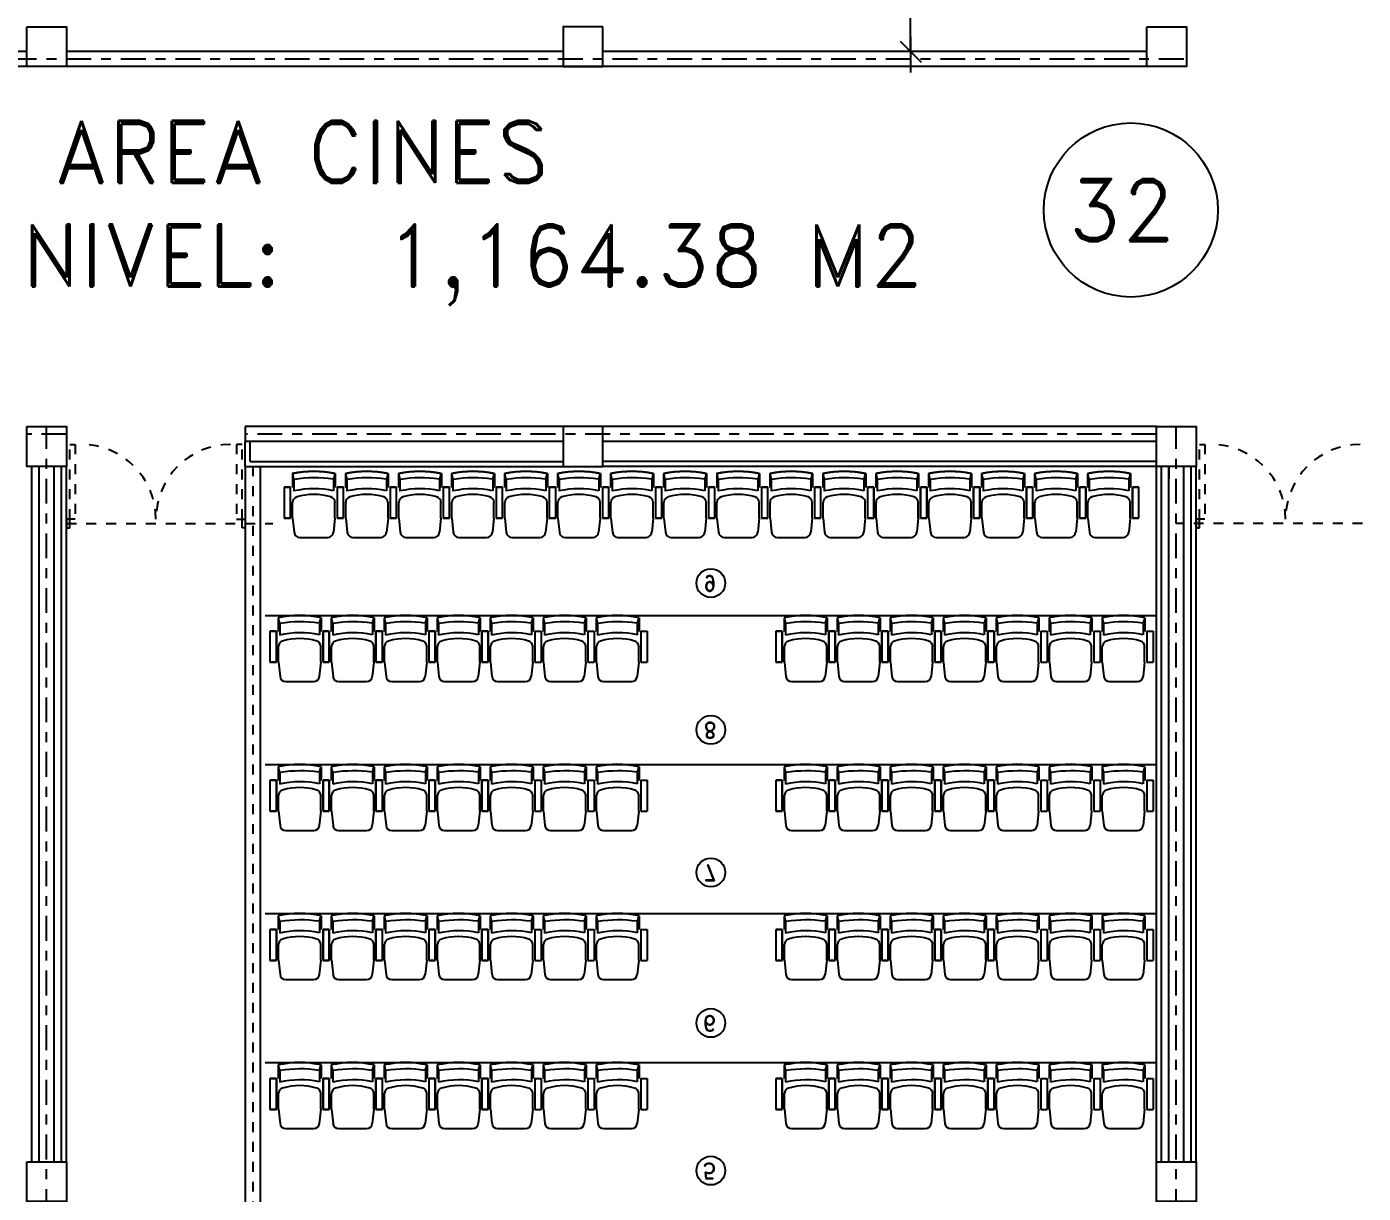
# Model space of a CAD drawing. Header units: millimetres. Extents: x 1590 to 1932, y -48 to 167.
# Drawn here: x 1751.35 to 1764.81, y 40.57 to 52.32 of the extents above; entities that cross this region are included whole.
import ezdxf
from ezdxf.enums import TextEntityAlignment as Align

# ---------------------------------------------------------------- set-up
doc = ezdxf.new("R2010")
doc.units = ezdxf.units.MM
doc.header["$LTSCALE"] = 0.1
doc.header["$MEASUREMENT"] = 0
doc.header["$PDMODE"] = 35
doc.header["$PDSIZE"] = 0.75
for name, pattern in [('CENTER2', [1.125, 0.75, -0.125, 0.125, -0.125]), ('CENTERX2', [4, 2.5, -0.5, 0.5, -0.5]), ('HIDDEN', [0.375, 0.25, -0.125]), ('HIDDEN2', [0.1875, 0.125, -0.0625])]:
    doc.linetypes.add(name, pattern=pattern)
doc.layers.get('0').update_dxf_attribs({"linetype": 'CONTINUOUS'})
doc.layers.get('DEFPOINTS').update_dxf_attribs({"linetype": 'CONTINUOUS'})
for name, color, linetype in [('_KTI_CONTROL', 7, 'CONTINUOUS'), ('BUTACAS', 8, 'HIDDEN'), ('CALLES', 3, 'CONTINUOUS'), ('DIVI', 2, 'CONTINUOUS'), ('EJES', 1, 'CENTER2'), ('FC', 8, 'HIDDEN2'), ('GRADA', 9, 'CONTINUOUS'), ('PARED', 4, 'CONTINUOUS'), ('REPISA', 2, 'CONTINUOUS'), ('TEXT', 3, 'CONTINUOUS')]:
    doc.layers.add(name, color=color, linetype=linetype)
doc.styles.add('ROMAND', font='romand.shx')
doc.dimstyles.new('URBA', dxfattribs={"dimtxt": 20, "dimasz": 0.5, "dimexe": 1.25, "dimexo": 0.63, "dimgap": 0.63, "dimtad": 0, "dimtih": 1, "dimtoh": 1, "dimzin": 1, "dimdsep": 46, "dimtxsty": 'ROMAND', "dimcen": 2.5, "dimclrd": 1, "dimclre": 1, "dimclrt": 3, "dimadec": 0, "dimazin": 0, "dimtfac": 1, "dimtmove": 0, "dimatfit": 3, "dimfxl": 1, "dimtvp": 1, "dimtolj": 1, "dimtzin": 1, "dimarcsym": 0})

# ---------------------------------------------------------------- blocks, each defined once
blk = doc.blocks.new('ROWSEAT16')
at = {"layer": 'BUTACAS', "linetype": 'Continuous'}
for p, q in [((-8.355, 0.715, -0.002), (-8.637, 0.715, -0.002)), ((-7.822, 0.715, -0.002), (-8.103, 0.715, -0.002)), ((-7.288, 0.715, -0.002), (-7.57, 0.715, -0.002)), ((-6.755, 0.715, -0.002), (-7.037, 0.715, -0.002)), ((-6.222, 0.715, -0.004), (-6.504, 0.715, -0.004)), ((-5.689, 0.715, -0.004), (-5.97, 0.715, -0.004)), ((-5.155, 0.715, -0.002), (-5.436, 0.715, -0.002)), ((-4.621, 0.715, 0), (-4.903, 0.715, 0)), ((-4.087, 0.715, 0), (-4.369, 0.715, 0)), ((-3.553, 0.715, 0), (-3.835, 0.715, 0)), ((-3.019, 0.715, 0), (-3.301, 0.715, 0)), ((-2.485, 0.715, 0), (-2.767, 0.715, 0)), ((-1.951, 0.715, 0), (-2.232, 0.715, 0)), ((-1.417, 0.715, 0), (-1.699, 0.715, 0)), ((-0.883, 0.715, 0), (-1.165, 0.715, 0)), ((-0.349, 0.715, 0), (-0.631, 0.715, 0)), ((-8.709, 0.521, -0.002), (-8.694, 0.664, -0.002)), ((-8.283, 0.521, -0.002), (-8.298, 0.664, -0.002)), ((-8.175, 0.521, -0.002), (-8.16, 0.664, -0.002)), ((-7.75, 0.521, -0.002), (-7.765, 0.664, -0.002)), ((-7.642, 0.521, -0.002), (-7.627, 0.664, -0.002)), ((-7.216, 0.521, -0.002), (-7.232, 0.664, -0.002)), ((-7.109, 0.521, -0.002), (-7.093, 0.664, -0.002)), ((-6.683, 0.521, -0.002), (-6.698, 0.664, -0.002)), ((-6.576, 0.521, -0.004), (-6.561, 0.664, -0.004)), ((-6.15, 0.521, -0.004), (-6.165, 0.664, -0.004)), ((-6.042, 0.521, -0.004), (-6.027, 0.664, -0.004)), ((-5.617, 0.521, -0.004), (-5.632, 0.664, -0.004)), ((-5.508, 0.521, -0.002), (-5.493, 0.664, -0.002)), ((-5.083, 0.521, -0.002), (-5.098, 0.664, -0.002)), ((-4.974, 0.521, 0), (-4.959, 0.664, 0)), ((-4.549, 0.521, 0), (-4.564, 0.664, 0)), ((-4.441, 0.521, 0), (-4.426, 0.664, 0)), ((-4.015, 0.521, 0), (-4.03, 0.664, 0)), ((-3.907, 0.521, 0), (-3.892, 0.664, 0)), ((-3.481, 0.521, 0), (-3.496, 0.664, 0)), ((-3.372, 0.521, 0), (-3.357, 0.664, 0)), ((-2.947, 0.521, 0), (-2.962, 0.664, 0)), ((-2.839, 0.521, 0), (-2.824, 0.664, 0)), ((-2.413, 0.521, 0), (-2.428, 0.664, 0)), ((-2.304, 0.521, 0), (-2.289, 0.664, 0)), ((-1.879, 0.521, 0), (-1.894, 0.664, 0)), ((-1.77, 0.521, 0), (-1.755, 0.664, 0)), ((-1.345, 0.521, 0), (-1.36, 0.664, 0)), ((-1.237, 0.521, 0), (-1.222, 0.664, 0)), ((-0.811, 0.521, 0), (-0.826, 0.664, 0)), ((-0.703, 0.521, 0), (-0.688, 0.664, 0)), ((-0.277, 0.521, 0), (-0.292, 0.664, 0)), ((-8.795, 0.522, -0.002), (-8.731, 0.522, -0.002)), ((-8.795, 0.522, -0.002), (-8.795, 0.21, -0.002)), ((-8.731, 0.522, -0.002), (-8.794, 0.522, -0.002)), ((-8.794, 0.21, 0), (-8.794, 0.522, 0)), ((-8.731, 0.522, -0.002), (-8.731, 0.21, -0.002)), ((-8.731, 0.21, 0), (-8.731, 0.522, 0)), ((-8.709, 0.521, -0.002), (-8.709, 0.361, -0.002)), ((-8.283, 0.521, -0.002), (-8.283, 0.361, -0.002)), ((-8.261, 0.522, -0.002), (-8.198, 0.522, -0.002)), ((-8.197, 0.522, -0.002), (-8.261, 0.522, -0.002)), ((-8.261, 0.522, -0.002), (-8.261, 0.21, -0.002)), ((-8.261, 0.21, 0), (-8.261, 0.522, 0)), ((-8.198, 0.522, -0.002), (-8.198, 0.21, -0.002)), ((-8.197, 0.21, 0), (-8.197, 0.522, 0)), ((-8.175, 0.521, -0.002), (-8.175, 0.361, -0.002)), ((-7.75, 0.521, -0.002), (-7.75, 0.361, -0.002)), ((-7.728, 0.522, -0.002), (-7.664, 0.522, -0.002)), ((-7.728, 0.522, -0.002), (-7.728, 0.21, -0.002)), ((-7.664, 0.522, -0.002), (-7.727, 0.522, -0.002)), ((-7.727, 0.21, 0), (-7.727, 0.522, 0)), ((-7.664, 0.522, -0.002), (-7.664, 0.21, -0.002)), ((-7.664, 0.21, 0), (-7.664, 0.522, 0)), ((-7.642, 0.521, -0.002), (-7.642, 0.361, -0.002)), ((-7.216, 0.521, -0.002), (-7.216, 0.361, -0.002)), ((-7.194, 0.522, -0.002), (-7.131, 0.522, -0.002)), ((-7.131, 0.522, -0.002), (-7.194, 0.522, -0.002)), ((-7.194, 0.522, -0.002), (-7.194, 0.21, -0.002)), ((-7.194, 0.21, 0), (-7.194, 0.522, 0)), ((-7.131, 0.522, -0.002), (-7.131, 0.21, -0.002)), ((-7.131, 0.21, 0), (-7.131, 0.522, 0)), ((-7.109, 0.521, -0.002), (-7.109, 0.361, -0.002)), ((-6.683, 0.521, -0.002), (-6.683, 0.361, -0.002)), ((-6.661, 0.522, -0.002), (-6.598, 0.522, -0.002)), ((-6.597, 0.522, -0.002), (-6.661, 0.522, -0.002)), ((-6.661, 0.522, -0.002), (-6.661, 0.21, -0.002)), ((-6.661, 0.21, 0), (-6.661, 0.522, 0)), ((-6.598, 0.522, -0.002), (-6.598, 0.21, -0.002)), ((-6.597, 0.21, 0), (-6.597, 0.522, 0)), ((-6.576, 0.521, -0.004), (-6.576, 0.361, -0.004)), ((-6.15, 0.521, -0.004), (-6.15, 0.361, -0.004)), ((-6.128, 0.522, -0.004), (-6.065, 0.522, -0.004)), ((-6.064, 0.522, -0.004), (-6.128, 0.522, -0.004)), ((-6.128, 0.522, -0.004), (-6.128, 0.21, -0.004)), ((-6.128, 0.21, -0.002), (-6.128, 0.522, -0.002)), ((-6.064, 0.21, -0.002), (-6.064, 0.522, -0.002)), ((-6.042, 0.521, -0.004), (-6.042, 0.361, -0.004)), ((-5.617, 0.521, -0.004), (-5.617, 0.361, -0.004)), ((-5.595, 0.522, -0.004), (-5.531, 0.522, -0.004)), ((-5.595, 0.522, -0.004), (-5.595, 0.21, -0.004)), ((-5.531, 0.522, -0.004), (-5.594, 0.522, -0.004)), ((-5.531, 0.21, -0.002), (-5.531, 0.522, -0.002)), ((-5.508, 0.521, -0.002), (-5.508, 0.361, -0.002)), ((-5.083, 0.521, -0.002), (-5.083, 0.361, -0.002)), ((-5.061, 0.522, -0.002), (-4.997, 0.522, -0.002)), ((-5.061, 0.522, -0.002), (-5.061, 0.21, -0.002)), ((-4.997, 0.522, -0.002), (-5.06, 0.522, -0.002)), ((-4.997, 0.21, 0), (-4.997, 0.522, 0)), ((-4.974, 0.521, 0), (-4.974, 0.361, 0)), ((-4.549, 0.521, 0), (-4.549, 0.361, 0)), ((-4.527, 0.522, 0), (-4.464, 0.522, 0)), ((-4.463, 0.522, 0), (-4.527, 0.522, 0)), ((-4.527, 0.522, 0), (-4.527, 0.21, 0)), ((-4.463, 0.21, 0.002), (-4.463, 0.522, 0.002)), ((-4.441, 0.521, 0), (-4.441, 0.361, 0)), ((-4.015, 0.521, 0), (-4.015, 0.361, 0)), ((-3.993, 0.522, 0), (-3.93, 0.522, 0)), ((-3.929, 0.522, 0), (-3.993, 0.522, 0)), ((-3.993, 0.522, 0), (-3.993, 0.21, 0)), ((-3.929, 0.21, 0.002), (-3.929, 0.522, 0.002)), ((-3.907, 0.521, 0), (-3.907, 0.361, 0)), ((-3.481, 0.521, 0), (-3.481, 0.361, 0)), ((-3.459, 0.522, 0), (-3.396, 0.522, 0)), ((-3.395, 0.522, 0), (-3.459, 0.522, 0)), ((-3.459, 0.522, 0), (-3.459, 0.21, 0)), ((-3.395, 0.21, 0.002), (-3.395, 0.522, 0.002)), ((-3.372, 0.521, 0), (-3.372, 0.361, 0)), ((-2.947, 0.521, 0), (-2.947, 0.361, 0)), ((-2.925, 0.522, 0), (-2.862, 0.522, 0)), ((-2.861, 0.522, 0), (-2.925, 0.522, 0)), ((-2.925, 0.522, 0), (-2.925, 0.21, 0)), ((-2.861, 0.21, 0.002), (-2.861, 0.522, 0.002)), ((-2.839, 0.521, 0), (-2.839, 0.361, 0)), ((-2.413, 0.521, 0), (-2.413, 0.361, 0)), ((-2.391, 0.522, 0), (-2.328, 0.522, 0)), ((-2.327, 0.522, 0), (-2.391, 0.522, 0)), ((-2.391, 0.522, 0), (-2.391, 0.21, 0)), ((-2.327, 0.21, 0.002), (-2.327, 0.522, 0.002)), ((-2.304, 0.521, 0), (-2.304, 0.361, 0)), ((-1.879, 0.521, 0), (-1.879, 0.361, 0)), ((-1.857, 0.522, 0), (-1.793, 0.522, 0)), ((-1.857, 0.522, 0), (-1.857, 0.21, 0)), ((-1.793, 0.522, 0), (-1.856, 0.522, 0)), ((-1.793, 0.21, 0.002), (-1.793, 0.522, 0.002)), ((-1.77, 0.521, 0), (-1.77, 0.361, 0)), ((-1.345, 0.521, 0), (-1.345, 0.361, 0)), ((-1.323, 0.522, 0), (-1.26, 0.522, 0)), ((-1.259, 0.522, 0), (-1.323, 0.522, 0)), ((-1.323, 0.522, 0), (-1.323, 0.21, 0)), ((-1.259, 0.21, 0.002), (-1.259, 0.522, 0.002)), ((-1.237, 0.521, 0), (-1.237, 0.361, 0)), ((-0.811, 0.521, 0), (-0.811, 0.361, 0)), ((-0.789, 0.522, 0), (-0.726, 0.522, 0)), ((-0.725, 0.522, 0), (-0.789, 0.522, 0)), ((-0.789, 0.522, 0), (-0.789, 0.21, 0)), ((-0.725, 0.21, 0.002), (-0.725, 0.522, 0.002)), ((-0.703, 0.521, 0), (-0.703, 0.361, 0)), ((-0.277, 0.521, 0), (-0.277, 0.361, 0)), ((-0.255, 0.522, 0), (-0.192, 0.522, 0)), ((-0.191, 0.522, 0), (-0.255, 0.522, 0)), ((-0.255, 0.522, 0), (-0.255, 0.21, 0)), ((-0.191, 0.21, 0.002), (-0.191, 0.522, 0.002)), ((-8.709, 0.361, -0.002), (-8.709, 0.363, -0.002)), ((-8.175, 0.361, -0.002), (-8.175, 0.363, -0.002)), ((-7.642, 0.361, -0.002), (-7.642, 0.363, -0.002)), ((-7.109, 0.361, -0.002), (-7.109, 0.363, -0.002)), ((-6.576, 0.361, -0.004), (-6.576, 0.363, -0.004)), ((-6.042, 0.361, -0.004), (-6.042, 0.363, -0.004)), ((-5.508, 0.361, -0.002), (-5.508, 0.363, -0.002)), ((-4.974, 0.361, 0), (-4.974, 0.363, 0)), ((-4.441, 0.361, 0), (-4.441, 0.363, 0)), ((-3.907, 0.361, 0), (-3.907, 0.363, 0)), ((-3.372, 0.361, 0), (-3.372, 0.363, 0)), ((-2.839, 0.361, 0), (-2.839, 0.363, 0)), ((-2.304, 0.361, 0), (-2.304, 0.363, 0)), ((-1.77, 0.361, 0), (-1.77, 0.363, 0)), ((-1.237, 0.361, 0), (-1.237, 0.363, 0)), ((-0.703, 0.361, 0), (-0.703, 0.363, 0)), ((-8.795, 0.21, -0.002), (-8.731, 0.21, -0.002)), ((-8.731, 0.21, 0.337), (-8.794, 0.21, 0.337)), ((-8.712, 0.073, -0.002), (-8.712, 0.212, -0.002)), ((-8.695, 0.13, -0.002), (-8.695, 0.245, -0.002)), ((-8.295, 0.133, -0.002), (-8.295, 0.248, -0.002)), ((-8.28, 0.073, -0.002), (-8.28, 0.212, -0.002)), ((-8.261, 0.21, -0.002), (-8.198, 0.21, -0.002)), ((-8.197, 0.21, 0.337), (-8.261, 0.21, 0.337)), ((-8.179, 0.073, -0.002), (-8.179, 0.212, -0.002)), ((-8.162, 0.13, -0.002), (-8.162, 0.245, -0.002)), ((-7.761, 0.133, -0.002), (-7.761, 0.248, -0.002)), ((-7.747, 0.073, -0.002), (-7.747, 0.212, -0.002)), ((-7.728, 0.21, -0.002), (-7.664, 0.21, -0.002)), ((-7.664, 0.21, 0.337), (-7.727, 0.21, 0.337)), ((-7.645, 0.073, -0.002), (-7.645, 0.212, -0.002)), ((-7.628, 0.13, -0.002), (-7.628, 0.245, -0.002)), ((-7.228, 0.133, -0.002), (-7.228, 0.248, -0.002)), ((-7.213, 0.073, -0.002), (-7.213, 0.212, -0.002)), ((-7.194, 0.21, -0.002), (-7.131, 0.21, -0.002)), ((-7.131, 0.21, 0.337), (-7.194, 0.21, 0.337)), ((-7.112, 0.073, -0.002), (-7.112, 0.212, -0.002)), ((-7.095, 0.13, -0.002), (-7.095, 0.245, -0.002)), ((-6.695, 0.133, -0.002), (-6.695, 0.248, -0.002)), ((-6.68, 0.073, -0.002), (-6.68, 0.212, -0.002)), ((-6.661, 0.21, -0.002), (-6.598, 0.21, -0.002)), ((-6.597, 0.21, 0.337), (-6.661, 0.21, 0.337)), ((-6.579, 0.073, -0.004), (-6.579, 0.212, -0.004)), ((-6.562, 0.13, -0.004), (-6.562, 0.245, -0.004)), ((-6.162, 0.133, -0.004), (-6.162, 0.248, -0.004)), ((-6.147, 0.073, -0.004), (-6.147, 0.212, -0.004)), ((-6.128, 0.21, -0.004), (-6.065, 0.21, -0.004)), ((-6.064, 0.21, 0.335), (-6.128, 0.21, 0.335)), ((-6.046, 0.073, -0.004), (-6.046, 0.212, -0.004)), ((-6.029, 0.13, -0.004), (-6.029, 0.245, -0.004)), ((-5.628, 0.133, -0.004), (-5.628, 0.248, -0.004)), ((-5.613, 0.073, -0.004), (-5.613, 0.212, -0.004)), ((-5.595, 0.21, -0.004), (-5.531, 0.21, -0.004)), ((-5.531, 0.21, 0.335), (-5.594, 0.21, 0.335)), ((-5.512, 0.073, -0.002), (-5.512, 0.212, -0.002)), ((-5.495, 0.13, -0.002), (-5.495, 0.245, -0.002)), ((-5.094, 0.133, -0.002), (-5.094, 0.248, -0.002)), ((-5.08, 0.073, -0.002), (-5.08, 0.212, -0.002)), ((-5.061, 0.21, -0.002), (-4.997, 0.21, -0.002)), ((-4.997, 0.21, 0.337), (-5.06, 0.21, 0.337)), ((-4.978, 0.073, 0), (-4.978, 0.212, 0)), ((-4.961, 0.13, 0), (-4.961, 0.245, 0)), ((-4.561, 0.133, 0), (-4.561, 0.248, 0)), ((-4.546, 0.073, 0), (-4.546, 0.212, 0)), ((-4.527, 0.21, 0), (-4.464, 0.21, 0)), ((-4.463, 0.21, 0.339), (-4.527, 0.21, 0.339)), ((-4.444, 0.073, 0), (-4.444, 0.212, 0)), ((-4.427, 0.13, 0), (-4.427, 0.245, 0)), ((-4.027, 0.133, 0), (-4.027, 0.248, 0)), ((-4.012, 0.073, 0), (-4.012, 0.212, 0)), ((-3.993, 0.21, 0), (-3.93, 0.21, 0)), ((-3.929, 0.21, 0.339), (-3.993, 0.21, 0.339)), ((-3.91, 0.073, 0), (-3.91, 0.212, 0)), ((-3.893, 0.13, 0), (-3.893, 0.245, 0)), ((-3.493, 0.133, 0), (-3.493, 0.248, 0)), ((-3.478, 0.073, 0), (-3.478, 0.212, 0)), ((-3.459, 0.21, 0), (-3.396, 0.21, 0)), ((-3.395, 0.21, 0.339), (-3.459, 0.21, 0.339)), ((-3.376, 0.073, 0), (-3.376, 0.212, 0)), ((-3.359, 0.13, 0), (-3.359, 0.245, 0)), ((-2.959, 0.133, 0), (-2.959, 0.248, 0)), ((-2.944, 0.073, 0), (-2.944, 0.212, 0)), ((-2.925, 0.21, 0), (-2.862, 0.21, 0)), ((-2.861, 0.21, 0.339), (-2.925, 0.21, 0.339)), ((-2.842, 0.073, 0), (-2.842, 0.212, 0)), ((-2.825, 0.13, 0), (-2.825, 0.245, 0)), ((-2.425, 0.133, 0), (-2.425, 0.248, 0)), ((-2.41, 0.073, 0), (-2.41, 0.212, 0)), ((-2.391, 0.21, 0), (-2.328, 0.21, 0)), ((-2.327, 0.21, 0.339), (-2.391, 0.21, 0.339)), ((-2.308, 0.073, 0), (-2.308, 0.212, 0)), ((-2.291, 0.13, 0), (-2.291, 0.245, 0)), ((-1.89, 0.133, 0), (-1.89, 0.248, 0)), ((-1.876, 0.073, 0), (-1.876, 0.212, 0)), ((-1.857, 0.21, 0), (-1.793, 0.21, 0)), ((-1.793, 0.21, 0.339), (-1.856, 0.21, 0.339)), ((-1.774, 0.073, 0), (-1.774, 0.212, 0)), ((-1.757, 0.13, 0), (-1.757, 0.245, 0)), ((-1.357, 0.133, 0), (-1.357, 0.248, 0)), ((-1.342, 0.073, 0), (-1.342, 0.212, 0)), ((-1.323, 0.21, 0), (-1.26, 0.21, 0)), ((-1.259, 0.21, 0.339), (-1.323, 0.21, 0.339)), ((-1.24, 0.073, 0), (-1.24, 0.212, 0)), ((-1.223, 0.13, 0), (-1.223, 0.245, 0)), ((-0.823, 0.133, 0), (-0.823, 0.248, 0)), ((-0.808, 0.073, 0), (-0.808, 0.212, 0)), ((-0.789, 0.21, 0), (-0.726, 0.21, 0)), ((-0.725, 0.21, 0.339), (-0.789, 0.21, 0.339)), ((-0.706, 0.073, 0), (-0.706, 0.212, 0)), ((-0.689, 0.13, 0), (-0.689, 0.245, 0)), ((-0.289, 0.133, 0), (-0.289, 0.248, 0)), ((-0.274, 0.073, 0), (-0.274, 0.212, 0)), ((-0.255, 0.21, 0), (-0.192, 0.21, 0)), ((-0.191, 0.21, 0.339), (-0.255, 0.21, 0.339)), ((-8.697, 0.125, -0.002), (-8.713, 0.073, -0.002)), ((-8.28, 0.073, -0.002), (-8.293, 0.127, -0.002)), ((-8.163, 0.125, -0.002), (-8.179, 0.073, -0.002)), ((-7.747, 0.073, -0.002), (-7.76, 0.127, -0.002)), ((-7.63, 0.125, -0.002), (-7.646, 0.073, -0.002)), ((-7.213, 0.073, -0.002), (-7.227, 0.127, -0.002)), ((-7.097, 0.125, -0.002), (-7.112, 0.073, -0.002)), ((-6.68, 0.073, -0.002), (-6.693, 0.127, -0.002)), ((-6.564, 0.125, -0.004), (-6.579, 0.073, -0.004)), ((-6.147, 0.073, -0.004), (-6.16, 0.127, -0.004)), ((-6.03, 0.125, -0.004), (-6.046, 0.073, -0.004)), ((-5.613, 0.073, -0.004), (-5.627, 0.127, -0.004)), ((-5.496, 0.125, -0.002), (-5.512, 0.073, -0.002)), ((-5.08, 0.073, -0.002), (-5.093, 0.127, -0.002)), ((-4.962, 0.125, 0), (-4.978, 0.073, 0)), ((-4.546, 0.073, 0), (-4.559, 0.127, 0)), ((-4.429, 0.125, 0), (-4.445, 0.073, 0)), ((-4.012, 0.073, 0), (-4.025, 0.127, 0)), ((-3.895, 0.125, 0), (-3.911, 0.073, 0)), ((-3.478, 0.073, 0), (-3.491, 0.127, 0)), ((-3.36, 0.125, 0), (-3.376, 0.073, 0)), ((-2.944, 0.073, 0), (-2.957, 0.127, 0)), ((-2.827, 0.125, 0), (-2.843, 0.073, 0)), ((-2.41, 0.073, 0), (-2.423, 0.127, 0)), ((-2.292, 0.125, 0), (-2.308, 0.073, 0)), ((-1.876, 0.073, 0), (-1.889, 0.127, 0)), ((-1.758, 0.125, 0), (-1.774, 0.073, 0)), ((-1.342, 0.073, 0), (-1.355, 0.127, 0)), ((-1.225, 0.125, 0), (-1.241, 0.073, 0)), ((-0.808, 0.073, 0), (-0.821, 0.127, 0)), ((-0.691, 0.125, 0), (-0.707, 0.073, 0)), ((-0.274, 0.073, 0), (-0.287, 0.127, 0))]:
    blk.add_line(p, q, dxfattribs=at)
for centre, radius, start, end in [((-8.637, 0.658, -0.002), 0.0571, 90, 174), ((-8.355, 0.658, -0.002), 0.0572, 6, 90), ((-8.103, 0.658, -0.002), 0.0571, 90, 174), ((-7.822, 0.658, -0.002), 0.0572, 6, 90), ((-7.57, 0.658, -0.002), 0.0571, 90, 174), ((-7.288, 0.658, -0.002), 0.0572, 6, 90), ((-7.037, 0.658, -0.002), 0.0571, 90, 174), ((-6.755, 0.658, -0.002), 0.0572, 6, 90), ((-6.504, 0.658, -0.004), 0.0571, 90, 174), ((-6.222, 0.658, -0.004), 0.0572, 6, 90), ((-5.97, 0.658, -0.004), 0.0571, 90, 174), ((-5.689, 0.658, -0.004), 0.0572, 6, 90), ((-5.436, 0.658, -0.002), 0.0571, 90, 174), ((-5.155, 0.658, -0.002), 0.0572, 6, 90), ((-4.903, 0.658, 0), 0.0571, 90, 174), ((-4.621, 0.658, 0), 0.0572, 6, 90), ((-4.369, 0.658, 0), 0.0571, 90, 174), ((-4.087, 0.658, 0), 0.0572, 6, 90), ((-3.835, 0.658, 0), 0.0571, 90, 174), ((-3.553, 0.658, 0), 0.0572, 6, 90), ((-3.301, 0.658, 0), 0.0571, 90, 174), ((-3.019, 0.658, 0), 0.0572, 6, 90), ((-2.767, 0.658, 0), 0.0571, 90, 174), ((-2.485, 0.658, 0), 0.0572, 6, 90), ((-2.232, 0.658, 0), 0.0571, 90, 174), ((-1.951, 0.658, 0), 0.0572, 6, 90), ((-1.699, 0.658, 0), 0.0571, 90, 174), ((-1.417, 0.658, 0), 0.0572, 6, 90), ((-1.165, 0.658, 0), 0.0571, 90, 174), ((-0.883, 0.658, 0), 0.0572, 6, 90), ((-0.631, 0.658, 0), 0.0571, 90, 174), ((-0.349, 0.658, 0), 0.0572, 6, 90), ((-8.652, 0.363, -0.002), 0.0572, 180, 253.3834), ((-8.496, 0.884, -0.002), 0.601, 253.3834, 286.6166), ((-8.34, 0.363, -0.002), 0.0571, 286.6166, 360), ((-8.118, 0.363, -0.002), 0.0572, 180, 253.3834), ((-7.963, 0.884, -0.002), 0.601, 253.3834, 286.6166), ((-7.807, 0.363, -0.002), 0.0571, 286.6166, 360), ((-7.585, 0.363, -0.002), 0.0572, 180, 253.3834), ((-7.429, 0.884, -0.002), 0.601, 253.3834, 286.6166), ((-7.274, 0.363, -0.002), 0.0571, 286.6166, 360), ((-7.051, 0.363, -0.002), 0.0572, 180, 253.3834), ((-6.896, 0.884, -0.002), 0.601, 253.3834, 286.6166), ((-6.74, 0.363, -0.002), 0.0571, 286.6166, 360), ((-6.518, 0.363, -0.004), 0.0572, 180, 253.3834), ((-6.363, 0.884, -0.004), 0.601, 253.3834, 286.6166), ((-6.207, 0.363, -0.004), 0.0571, 286.6166, 360), ((-5.985, 0.363, -0.004), 0.0572, 180, 253.3834), ((-5.829, 0.884, -0.004), 0.601, 253.3834, 286.6166), ((-5.674, 0.363, -0.004), 0.0571, 286.6166, 360), ((-5.451, 0.363, -0.002), 0.0572, 180, 253.3834), ((-5.296, 0.884, -0.002), 0.601, 253.3834, 286.6166), ((-5.14, 0.363, -0.002), 0.0571, 286.6166, 360), ((-4.917, 0.363, 0), 0.0572, 180, 253.3834), ((-4.762, 0.884, 0), 0.601, 253.3834, 286.6166), ((-4.606, 0.363, 0), 0.0571, 286.6166, 360), ((-4.383, 0.363, 0), 0.0572, 180, 253.3834), ((-4.228, 0.884, 0), 0.601, 253.3834, 286.6166), ((-4.072, 0.363, 0), 0.0571, 286.6166, 360), ((-3.85, 0.363, 0), 0.0572, 180, 253.3834), ((-3.694, 0.884, 0), 0.601, 253.3834, 286.6166), ((-3.538, 0.363, 0), 0.0571, 286.6166, 360), ((-3.315, 0.363, 0), 0.0572, 180, 253.3834), ((-3.16, 0.884, 0), 0.601, 253.3834, 286.6166), ((-3.004, 0.363, 0), 0.0571, 286.6166, 360), ((-2.781, 0.363, 0), 0.0572, 180, 253.3834), ((-2.626, 0.884, 0), 0.601, 253.3834, 286.6166), ((-2.47, 0.363, 0), 0.0571, 286.6166, 360), ((-2.247, 0.363, 0), 0.0572, 180, 253.3834), ((-2.092, 0.884, 0), 0.601, 253.3834, 286.6166), ((-1.936, 0.363, 0), 0.0571, 286.6166, 360), ((-1.713, 0.363, 0), 0.0572, 180, 253.3834), ((-1.558, 0.884, 0), 0.601, 253.3834, 286.6166), ((-1.402, 0.363, 0), 0.0571, 286.6166, 360), ((-1.179, 0.363, 0), 0.0572, 180, 253.3834), ((-1.024, 0.884, 0), 0.601, 253.3834, 286.6166), ((-0.868, 0.363, 0), 0.0571, 286.6166, 360), ((-0.646, 0.363, 0), 0.0572, 180, 253.3834), ((-0.49, 0.884, 0), 0.601, 253.3834, 286.6166), ((-0.334, 0.363, 0), 0.0571, 286.6166, 360), ((-8.501, 1.176, -0.002), 0.951, 258.1905, 282.4949), ((-7.967, 1.176, -0.002), 0.951, 258.1905, 282.4949), ((-7.434, 1.176, -0.002), 0.951, 258.1905, 282.4949), ((-6.9, 1.176, -0.002), 0.951, 258.1905, 282.4949), ((-6.367, 1.176, -0.004), 0.951, 258.1905, 282.4949), ((-5.834, 1.176, -0.004), 0.951, 258.1905, 282.4949), ((-5.3, 1.176, -0.002), 0.951, 258.1905, 282.4949), ((-4.766, 1.176, 0), 0.951, 258.1905, 282.4949), ((-4.232, 1.176, 0), 0.951, 258.1905, 282.4949), ((-3.699, 1.176, 0), 0.951, 258.1905, 282.4949), ((-3.164, 1.176, 0), 0.951, 258.1905, 282.4949), ((-2.63, 1.176, 0), 0.951, 258.1905, 282.4949), ((-2.096, 1.176, 0), 0.951, 258.1905, 282.4949), ((-1.562, 1.176, 0), 0.951, 258.1905, 282.4949), ((-1.028, 1.176, 0), 0.951, 258.1905, 282.4949), ((-0.495, 1.176, 0), 0.951, 258.1905, 282.4949), ((-8.496, 1.101, -0.002), 1.051, 258.1227, 281.8773), ((-8.496, 1.101, -0.002), 1.048, 258.1227, 281.8773), ((-8.691, 0.123, -0.002), 0.00635, 81.2659, 163.043), ((-8.693, 0.126, -0.002), 0.00317, 81.1381, 163.043), ((-8.503, 1.345, -0.002), 1.23, 261.2659, 279.4703), ((-8.3, 0.125, -0.002), 0.00635, 13.9035, 99.4703), ((-8.297, 0.129, -0.002), 0.00318, 13.9035, 99.6069), ((-7.963, 1.101, -0.002), 1.048, 258.1227, 281.8773), ((-7.963, 1.101, -0.002), 1.051, 258.1227, 281.8773), ((-8.159, 0.126, -0.002), 0.00317, 81.1381, 163.043), ((-8.157, 0.123, -0.002), 0.00635, 81.2659, 163.043), ((-7.97, 1.345, -0.002), 1.23, 261.2659, 279.4703), ((-7.766, 0.125, -0.002), 0.00635, 13.9035, 99.4703), ((-7.764, 0.129, -0.002), 0.00317, 13.9035, 99.6069), ((-7.429, 1.101, -0.002), 1.051, 258.1227, 281.8773), ((-7.429, 1.101, -0.002), 1.048, 258.1227, 281.8773), ((-7.624, 0.123, -0.002), 0.00635, 81.2659, 163.043), ((-7.626, 0.126, -0.002), 0.00317, 81.1381, 163.043), ((-7.436, 1.345, -0.002), 1.23, 261.2659, 279.4703), ((-7.233, 0.125, -0.002), 0.00635, 13.9035, 99.4703), ((-7.23, 0.129, -0.002), 0.00317, 13.9035, 99.6069), ((-6.896, 1.101, -0.002), 1.048, 258.1227, 281.8773), ((-6.896, 1.101, -0.002), 1.051, 258.1227, 281.8773), ((-7.09, 0.123, -0.002), 0.00635, 81.2659, 163.043), ((-7.093, 0.126, -0.002), 0.00317, 81.1381, 163.043), ((-6.903, 1.345, -0.002), 1.23, 261.2659, 279.4703), ((-6.699, 0.125, -0.002), 0.00635, 13.9035, 99.4703), ((-6.697, 0.129, -0.002), 0.00317, 13.9035, 99.6069), ((-6.363, 1.101, -0.004), 1.048, 258.1227, 281.8773), ((-6.363, 1.101, -0.004), 1.051, 258.1227, 281.8773), ((-6.558, 0.123, -0.004), 0.00635, 81.2659, 163.043), ((-6.56, 0.126, -0.004), 0.00317, 81.1381, 163.043), ((-6.37, 1.345, -0.004), 1.23, 261.2659, 279.4703), ((-6.166, 0.125, -0.004), 0.00635, 13.9035, 99.4703), ((-6.164, 0.129, -0.004), 0.00317, 13.9035, 99.6069), ((-5.83, 1.101, -0.004), 1.051, 258.1227, 281.8773), ((-5.83, 1.101, -0.004), 1.048, 258.1227, 281.8773), ((-6.024, 0.123, -0.004), 0.00635, 81.2659, 163.043), ((-6.026, 0.126, -0.004), 0.00317, 81.1381, 163.043), ((-5.836, 1.345, -0.004), 1.23, 261.2659, 279.4703), ((-5.633, 0.125, -0.004), 0.00635, 13.9035, 99.4703), ((-5.631, 0.129, -0.004), 0.00317, 13.9035, 99.6069), ((-5.296, 1.101, -0.002), 1.048, 258.1227, 281.8773), ((-5.296, 1.101, -0.002), 1.051, 258.1227, 281.8773), ((-5.492, 0.126, -0.002), 0.00317, 81.1381, 163.043), ((-5.49, 0.123, -0.002), 0.00635, 81.2659, 163.043), ((-5.303, 1.345, -0.002), 1.23, 261.2659, 279.4703), ((-5.099, 0.125, -0.002), 0.00635, 13.9035, 99.4703), ((-5.097, 0.129, -0.002), 0.00317, 13.9035, 99.6069), ((-4.762, 1.101, 0), 1.048, 258.1227, 281.8773), ((-4.762, 1.101, 0), 1.051, 258.1227, 281.8773), ((-4.959, 0.126, 0), 0.00317, 81.1381, 163.043), ((-4.956, 0.123, 0), 0.00635, 81.2659, 163.043), ((-4.769, 1.345, 0), 1.23, 261.2659, 279.4703), ((-4.565, 0.125, 0), 0.00635, 13.9035, 99.4703), ((-4.563, 0.129, 0), 0.00317, 13.9035, 99.6069), ((-4.228, 1.101, 0), 1.051, 258.1227, 281.8773), ((-4.228, 1.101, 0), 1.048, 258.1227, 281.8773), ((-4.423, 0.123, 0), 0.00635, 81.2659, 163.043), ((-4.425, 0.126, 0), 0.00317, 81.1381, 163.043), ((-4.235, 1.345, 0), 1.23, 261.2659, 279.4703), ((-4.031, 0.125, 0), 0.00635, 13.9035, 99.4703), ((-4.029, 0.129, 0), 0.00317, 13.9035, 99.6069), ((-3.694, 1.101, 0), 1.051, 258.1227, 281.8773), ((-3.694, 1.101, 0), 1.048, 258.1227, 281.8773), ((-3.889, 0.123, 0), 0.00635, 81.2659, 163.043), ((-3.891, 0.126, 0), 0.00317, 81.1381, 163.043), ((-3.701, 1.345, 0), 1.23, 261.2659, 279.4703), ((-3.498, 0.125, 0), 0.00635, 13.9035, 99.4703), ((-3.495, 0.129, 0), 0.00317, 13.9035, 99.6069), ((-3.16, 1.101, 0), 1.048, 258.1227, 281.8773), ((-3.16, 1.101, 0), 1.051, 258.1227, 281.8773), ((-3.357, 0.126, 0), 0.00317, 81.1381, 163.043), ((-3.354, 0.123, 0), 0.00635, 81.2659, 163.043), ((-3.167, 1.345, 0), 1.23, 261.2659, 279.4703), ((-2.963, 0.125, 0), 0.00635, 13.9035, 99.4703), ((-2.961, 0.129, 0), 0.00317, 13.9035, 99.6069), ((-2.626, 1.101, 0), 1.051, 258.1227, 281.8773), ((-2.626, 1.101, 0), 1.048, 258.1227, 281.8773), ((-2.821, 0.123, 0), 0.00635, 81.2659, 163.043), ((-2.823, 0.126, 0), 0.00317, 81.1381, 163.043), ((-2.633, 1.345, 0), 1.23, 261.2659, 279.4703), ((-2.429, 0.125, 0), 0.00635, 13.9035, 99.4703), ((-2.427, 0.129, 0), 0.00317, 13.9035, 99.6069), ((-2.092, 1.101, 0), 1.048, 258.1227, 281.8773), ((-2.092, 1.101, 0), 1.051, 258.1227, 281.8773), ((-2.288, 0.126, 0), 0.00317, 81.1381, 163.043), ((-2.286, 0.123, 0), 0.00635, 81.2659, 163.043), ((-2.099, 1.345, 0), 1.23, 261.2659, 279.4703), ((-1.895, 0.125, 0), 0.00635, 13.9035, 99.4703), ((-1.893, 0.129, 0), 0.00317, 13.9035, 99.6069), ((-1.558, 1.101, 0), 1.048, 258.1227, 281.8773), ((-1.558, 1.101, 0), 1.051, 258.1227, 281.8773), ((-1.755, 0.126, 0), 0.00317, 81.1381, 163.043), ((-1.752, 0.123, 0), 0.00635, 81.2659, 163.043), ((-1.565, 1.345, 0), 1.23, 261.2659, 279.4703), ((-1.361, 0.125, 0), 0.00635, 13.9035, 99.4703), ((-1.359, 0.129, 0), 0.00317, 13.9035, 99.6069), ((-1.024, 1.101, 0), 1.051, 258.1227, 281.8773), ((-1.024, 1.101, 0), 1.048, 258.1227, 281.8773), ((-1.219, 0.123, 0), 0.00635, 81.2659, 163.043), ((-1.221, 0.126, 0), 0.00317, 81.1381, 163.043), ((-1.031, 1.345, 0), 1.23, 261.2659, 279.4703), ((-0.827, 0.125, 0), 0.00635, 13.9035, 99.4703), ((-0.825, 0.129, 0), 0.00317, 13.9035, 99.6069), ((-0.49, 1.101, 0), 1.051, 258.1227, 281.8773), ((-0.49, 1.101, 0), 1.048, 258.1227, 281.8773), ((-0.685, 0.123, 0), 0.00635, 81.2659, 163.043), ((-0.687, 0.126, 0), 0.00317, 81.1381, 163.043), ((-0.497, 1.345, 0), 1.23, 261.2659, 279.4703), ((-0.294, 0.125, 0), 0.00635, 13.9035, 99.4703), ((-0.291, 0.129, 0), 0.00317, 13.9035, 99.6069)]:
    blk.add_arc(centre, radius, start, end, dxfattribs=at)
blk = doc.blocks.new('ROWSEAT7')
at = {"layer": 'BUTACAS', "linetype": 'Continuous'}
for p, q in [((-3.761, 0.471), (-3.746, 0.614)), ((-3.407, 0.665), (-3.689, 0.665)), ((-3.335, 0.471), (-3.351, 0.614)), ((-3.227, 0.471), (-3.212, 0.614)), ((-2.874, 0.665), (-3.156, 0.665)), ((-2.802, 0.471), (-2.817, 0.614)), ((-2.694, 0.471), (-2.679, 0.614)), ((-2.341, 0.665), (-2.622, 0.665)), ((-2.269, 0.471), (-2.284, 0.614)), ((-2.161, 0.471), (-2.146, 0.614)), ((-1.807, 0.665), (-2.089, 0.665)), ((-1.735, 0.471), (-1.75, 0.614)), ((-1.627, 0.471), (-1.612, 0.614)), ((-1.274, 0.665), (-1.555, 0.665)), ((-1.202, 0.471), (-1.217, 0.614)), ((-1.094, 0.471), (-1.079, 0.614)), ((-0.74, 0.665), (-1.022, 0.665)), ((-0.668, 0.471), (-0.684, 0.614)), ((-0.56, 0.471), (-0.545, 0.614)), ((-0.207, 0.665), (-0.489, 0.665)), ((-0.135, 0.471), (-0.15, 0.614)), ((-3.783, 0.472), (-3.846, 0.472)), ((-3.846, 0.16, 0.002), (-3.846, 0.472, 0.002)), ((-3.783, 0.16, 0.002), (-3.783, 0.472, 0.002)), ((-3.761, 0.471), (-3.761, 0.311)), ((-3.335, 0.471), (-3.335, 0.311)), ((-3.25, 0.472), (-3.313, 0.472)), ((-3.313, 0.16, 0.002), (-3.313, 0.472, 0.002)), ((-3.25, 0.16, 0.002), (-3.25, 0.472, 0.002)), ((-3.227, 0.471), (-3.227, 0.311)), ((-2.802, 0.471), (-2.802, 0.311)), ((-2.716, 0.472), (-2.78, 0.472)), ((-2.78, 0.16, 0.002), (-2.78, 0.472, 0.002)), ((-2.716, 0.16, 0.002), (-2.716, 0.472, 0.002)), ((-2.694, 0.471), (-2.694, 0.311)), ((-2.269, 0.471), (-2.269, 0.311)), ((-2.247, 0.472), (-2.183, 0.472)), ((-2.247, 0.472), (-2.247, 0.16)), ((-2.183, 0.472), (-2.246, 0.472)), ((-2.246, 0.16, 0.002), (-2.246, 0.472, 0.002)), ((-2.183, 0.472), (-2.246, 0.472)), ((-2.246, 0.16, 0.002), (-2.246, 0.472, 0.002)), ((-2.183, 0.472), (-2.183, 0.16)), ((-2.183, 0.16, 0.002), (-2.183, 0.472, 0.002)), ((-2.183, 0.16, 0.002), (-2.183, 0.472, 0.002)), ((-2.161, 0.471), (-2.161, 0.311)), ((-1.735, 0.471), (-1.735, 0.311)), ((-1.713, 0.472), (-1.65, 0.472)), ((-1.713, 0.472), (-1.713, 0.16)), ((-1.649, 0.472), (-1.713, 0.472)), ((-1.713, 0.16, 0.002), (-1.713, 0.472, 0.002)), ((-1.65, 0.472), (-1.65, 0.16)), ((-1.649, 0.16, 0.002), (-1.649, 0.472, 0.002)), ((-1.627, 0.471), (-1.627, 0.311)), ((-1.202, 0.471), (-1.202, 0.311)), ((-1.18, 0.472), (-1.116, 0.472)), ((-1.18, 0.472), (-1.18, 0.16)), ((-1.116, 0.472), (-1.179, 0.472)), ((-1.179, 0.16, 0.002), (-1.179, 0.472, 0.002)), ((-1.116, 0.472), (-1.116, 0.16)), ((-1.116, 0.16, 0.002), (-1.116, 0.472, 0.002)), ((-1.094, 0.471), (-1.094, 0.311)), ((-0.668, 0.471), (-0.668, 0.311)), ((-0.646, 0.472), (-0.583, 0.472)), ((-0.646, 0.472), (-0.646, 0.16)), ((-0.583, 0.472), (-0.646, 0.472)), ((-0.646, 0.16, 0.002), (-0.646, 0.472, 0.002)), ((-0.583, 0.472), (-0.583, 0.16)), ((-0.583, 0.16, 0.002), (-0.583, 0.472, 0.002)), ((-0.56, 0.471), (-0.56, 0.311)), ((-0.135, 0.471), (-0.135, 0.311)), ((-0.113, 0.472), (-0.05, 0.472)), ((-0.113, 0.472), (-0.113, 0.16)), ((-0.049, 0.472), (-0.113, 0.472)), ((-0.113, 0.16, 0.002), (-0.113, 0.472, 0.002)), ((-0.05, 0.472), (-0.05, 0.16)), ((-0.049, 0.16, 0.002), (-0.049, 0.472, 0.002)), ((-3.761, 0.311), (-3.761, 0.313)), ((-3.227, 0.311), (-3.227, 0.313)), ((-2.694, 0.311), (-2.694, 0.313)), ((-2.161, 0.311), (-2.161, 0.313)), ((-1.627, 0.311), (-1.627, 0.313)), ((-1.094, 0.311), (-1.094, 0.313)), ((-0.56, 0.311), (-0.56, 0.313)), ((-3.783, 0.16, 0.339), (-3.846, 0.16, 0.339)), ((-3.764, 0.023), (-3.764, 0.162)), ((-3.747, 0.08), (-3.747, 0.195)), ((-3.347, 0.083), (-3.347, 0.198)), ((-3.332, 0.023), (-3.332, 0.162)), ((-3.25, 0.16, 0.339), (-3.313, 0.16, 0.339)), ((-3.231, 0.023), (-3.231, 0.162)), ((-3.214, 0.08), (-3.214, 0.195)), ((-2.814, 0.083), (-2.814, 0.198)), ((-2.799, 0.023), (-2.799, 0.162)), ((-2.716, 0.16, 0.339), (-2.78, 0.16, 0.339)), ((-2.697, 0.023), (-2.697, 0.162)), ((-2.68, 0.08), (-2.68, 0.195)), ((-2.28, 0.083), (-2.28, 0.198)), ((-2.265, 0.023), (-2.265, 0.162)), ((-2.247, 0.16), (-2.183, 0.16)), ((-2.183, 0.16, 0.339), (-2.246, 0.16, 0.339)), ((-2.183, 0.16, 0.339), (-2.246, 0.16, 0.339)), ((-2.164, 0.023), (-2.164, 0.162)), ((-2.147, 0.08), (-2.147, 0.195)), ((-1.747, 0.083), (-1.747, 0.198)), ((-1.732, 0.023), (-1.732, 0.162)), ((-1.713, 0.16), (-1.65, 0.16)), ((-1.649, 0.16, 0.339), (-1.713, 0.16, 0.339)), ((-1.631, 0.023), (-1.631, 0.162)), ((-1.614, 0.08), (-1.614, 0.195)), ((-1.213, 0.083), (-1.213, 0.198)), ((-1.198, 0.023), (-1.198, 0.162)), ((-1.18, 0.16), (-1.116, 0.16)), ((-1.116, 0.16, 0.339), (-1.179, 0.16, 0.339)), ((-1.097, 0.023), (-1.097, 0.162)), ((-1.08, 0.08), (-1.08, 0.195)), ((-0.68, 0.083), (-0.68, 0.198)), ((-0.665, 0.023), (-0.665, 0.162)), ((-0.646, 0.16), (-0.583, 0.16)), ((-0.583, 0.16, 0.339), (-0.646, 0.16, 0.339)), ((-0.564, 0.023), (-0.564, 0.162)), ((-0.547, 0.08), (-0.547, 0.195)), ((-0.147, 0.083), (-0.147, 0.198)), ((-0.132, 0.023), (-0.132, 0.162)), ((-0.113, 0.16), (-0.05, 0.16)), ((-0.049, 0.16, 0.339), (-0.113, 0.16, 0.339)), ((-3.749, 0.075), (-3.765, 0.023)), ((-3.332, 0.023), (-3.346, 0.077)), ((-3.215, 0.075), (-3.231, 0.023)), ((-2.799, 0.023), (-2.812, 0.077)), ((-2.682, 0.075), (-2.698, 0.023)), ((-2.265, 0.023), (-2.279, 0.077)), ((-2.149, 0.075), (-2.165, 0.023)), ((-1.732, 0.023), (-1.745, 0.077)), ((-1.615, 0.075), (-1.631, 0.023)), ((-1.198, 0.023), (-1.212, 0.077)), ((-1.082, 0.075), (-1.098, 0.023)), ((-0.665, 0.023), (-0.679, 0.077)), ((-0.548, 0.075), (-0.564, 0.023)), ((-0.132, 0.023), (-0.145, 0.077))]:
    blk.add_line(p, q, dxfattribs=at)
for centre, radius, start, end in [((-3.689, 0.608), 0.0571, 90, 174), ((-3.407, 0.608), 0.0571, 6, 90), ((-3.156, 0.608), 0.0571, 90, 174), ((-2.874, 0.608), 0.0571, 6, 90), ((-2.622, 0.608), 0.0571, 90, 174), ((-2.341, 0.608), 0.0571, 6, 90), ((-2.089, 0.608), 0.0571, 90, 174), ((-1.807, 0.608), 0.0571, 6, 90), ((-1.555, 0.608), 0.0571, 90, 174), ((-1.274, 0.608), 0.0572, 6, 90), ((-1.022, 0.608), 0.0571, 90, 174), ((-0.74, 0.608), 0.0572, 6, 90), ((-0.489, 0.608), 0.0571, 90, 174), ((-0.207, 0.608), 0.0572, 6, 90), ((-3.704, 0.313), 0.0571, 180, 253.3834), ((-3.393, 0.313), 0.0571, 286.6166, 360), ((-3.17, 0.313), 0.0571, 180, 253.3834), ((-2.859, 0.313), 0.0571, 286.6166, 360), ((-2.637, 0.313), 0.0571, 180, 253.3834), ((-2.326, 0.313), 0.0571, 286.6166, 360), ((-2.104, 0.313), 0.0571, 180, 253.3834), ((-1.792, 0.313), 0.0571, 286.6166, 360), ((-1.57, 0.313), 0.0571, 180, 253.3834), ((-1.259, 0.313), 0.0572, 286.6166, 360), ((-1.037, 0.313), 0.0572, 180, 253.3834), ((-0.726, 0.313), 0.0571, 286.6166, 360), ((-0.503, 0.313), 0.0572, 180, 253.3834), ((-0.192, 0.313), 0.0571, 286.6166, 360), ((-3.553, 1.126), 0.951, 258.1905, 282.4949), ((-3.548, 0.834), 0.601, 253.3834, 286.6166), ((-3.019, 1.126), 0.951, 258.1905, 282.4949), ((-3.015, 0.834), 0.601, 253.3834, 286.6166), ((-2.486, 1.126), 0.951, 258.1905, 282.4949), ((-2.481, 0.834), 0.601, 253.3834, 286.6166), ((-1.952, 1.126), 0.951, 258.1905, 282.4949), ((-1.948, 0.834), 0.601, 253.3834, 286.6166), ((-1.419, 1.126), 0.951, 258.1905, 282.4949), ((-1.415, 0.834), 0.601, 253.3834, 286.6166), ((-0.886, 1.126), 0.951, 258.1905, 282.4949), ((-0.881, 0.834), 0.601, 253.3834, 286.6166), ((-0.352, 1.126), 0.951, 258.1905, 282.4949), ((-0.348, 0.834), 0.601, 253.3834, 286.6166), ((-3.548, 1.051), 1.051, 258.1227, 281.8773), ((-3.548, 1.051), 1.048, 258.1227, 281.8773), ((-3.743, 0.073), 0.00635, 81.2659, 163.043), ((-3.745, 0.076), 0.00317, 81.1381, 163.043), ((-3.555, 1.295), 1.23, 261.2659, 279.4703), ((-3.352, 0.075), 0.00635, 13.9035, 99.4703), ((-3.349, 0.079), 0.00318, 13.9035, 99.6069), ((-3.015, 1.051), 1.048, 258.1227, 281.8773), ((-3.015, 1.051), 1.051, 258.1227, 281.8773), ((-3.212, 0.076), 0.00317, 81.1381, 163.043), ((-3.209, 0.073), 0.00635, 81.2659, 163.043), ((-3.022, 1.295), 1.23, 261.2659, 279.4703), ((-2.818, 0.075), 0.00635, 13.9035, 99.4703), ((-2.816, 0.079), 0.00318, 13.9035, 99.6069), ((-2.482, 1.051), 1.051, 258.1227, 281.8773), ((-2.482, 1.051), 1.048, 258.1227, 281.8773), ((-2.676, 0.073), 0.00635, 81.2659, 163.043), ((-2.678, 0.076), 0.00317, 81.1381, 163.043), ((-2.488, 1.295), 1.23, 261.2659, 279.4703), ((-2.285, 0.075), 0.00635, 13.9035, 99.4703), ((-2.283, 0.079), 0.00318, 13.9035, 99.6069), ((-1.948, 1.051), 1.051, 258.1227, 281.8773), ((-1.948, 1.051), 1.048, 258.1227, 281.8773), ((-2.143, 0.073), 0.00635, 81.2659, 163.043), ((-2.145, 0.076), 0.00317, 81.1381, 163.043), ((-1.955, 1.295), 1.23, 261.2659, 279.4703), ((-1.751, 0.075), 0.00635, 13.9035, 99.4703), ((-1.749, 0.079), 0.00318, 13.9035, 99.6069), ((-1.415, 1.051), 1.048, 258.1227, 281.8773), ((-1.415, 1.051), 1.051, 258.1227, 281.8773), ((-1.609, 0.073), 0.00635, 81.2659, 163.043), ((-1.611, 0.076), 0.00317, 81.1381, 163.043), ((-1.421, 1.295), 1.23, 261.2659, 279.4703), ((-1.218, 0.075), 0.00635, 13.9035, 99.4703), ((-1.216, 0.079), 0.00318, 13.9035, 99.6069), ((-0.881, 1.051), 1.051, 258.1227, 281.8773), ((-0.881, 1.051), 1.048, 258.1227, 281.8773), ((-1.076, 0.073), 0.00635, 81.2659, 163.043), ((-1.078, 0.076), 0.00317, 81.1381, 163.043), ((-0.888, 1.295), 1.23, 261.2659, 279.4703), ((-0.685, 0.075), 0.00635, 13.9035, 99.4703), ((-0.682, 0.079), 0.00317, 13.9035, 99.6069), ((-0.348, 1.051), 1.048, 258.1227, 281.8773), ((-0.348, 1.051), 1.051, 258.1227, 281.8773), ((-0.545, 0.076), 0.00317, 81.1381, 163.043), ((-0.542, 0.073), 0.00635, 81.2659, 163.043), ((-0.355, 1.295), 1.23, 261.2659, 279.4703), ((-0.151, 0.075), 0.00635, 13.9035, 99.4703), ((-0.149, 0.079), 0.00317, 13.9035, 99.6069)]:
    blk.add_arc(centre, radius, start, end, dxfattribs=at)
blk = doc.blocks.new('UTP1$0$DIMBLOCK')
at = {"color": 1}
blk.add_line((-7.5, 0), (10.5, 0), dxfattribs=at)
at = {"color": 4}
blk.add_line((-5.25, -5.25), (5.25, 5.25), dxfattribs=at)
blk = doc.blocks.new('*D301')
at = {"layer": 'CALLES', "color": 1, "linetype": 'Continuous', "transparency": 16777216}
for p, q in [((1762.575, 74.065), (1760.069, 74.065)), ((1760.249, 74.045), (1760.249, 63.335)), ((1760.249, 52.085), (1760.249, 62.795)), ((1762.575, 52.065), (1760.069, 52.065))]:
    blk.add_line(p, q, dxfattribs=at)
at = {"layer": 'DEFPOINTS', "color": 0, "linetype": 'Continuous', "transparency": 16777216}
for p in [(1762.637, 74.065), (1760.249, 52.065), (1762.637, 52.065)]:
    blk.add_point(p, dxfattribs=at)
at = {"layer": 'CALLES', "color": 1, "linetype": 'Continuous', "transparency": 16777216, "xscale": 0.02, "yscale": 0.02, "zscale": 0.02}
for p, rotation in [((1760.249, 74.065), 90), ((1760.249, 52.065), 270)]:
    blk.add_blockref('UTP1$0$DIMBLOCK', p, dxfattribs=dict(at, rotation=rotation))
at = {"layer": 'CALLES', "color": 3, "linetype": 'Continuous', "transparency": 16777216, "insert": (1760.249, 63.065), "char_height": 0.5, "attachment_point": 5, "style": 'ROMAND'}
blk.add_mtext('\\A1;22.00', dxfattribs=at)
blk = doc.blocks.new('ss1')
at = {"layer": '_KTI_CONTROL', "color": 1}
for points in [[(0.141, 0.122, 0), (0.141, 0.122, 0), (0.141, 0.122, 0), (0.141, 0.122, 0), (0.141, 0.122, 0)], [(0.141, 0.122, 0), (0.141, 0.122, 0), (0.141, 0.122, 0), (0.141, 0.122, 0), (0.141, 0.122, 0), (0.141, 0.122, 0), (0.141, 0.122, 0), (0.141, 0.122, 0), (0.141, 0.122, 0), (0.141, 0.122, 0), (0.141, 0.122, 0)]]:
    blk.add_polyline3d(points, dxfattribs=at)
at = {"layer": '_KTI_CONTROL'}
for points in [[(0.141, 0.122, 0), (0.141, 0.122, 0), (0.141, 0.122, 0), (0.141, 0.122, 0)], [(0.141, 0.122, 0), (0.141, 0.122, 0)]]:
    blk.add_polyline3d(points, dxfattribs=at)

msp = doc.modelspace()

# ---------------------------------------------------------------- linework, layer by layer
at = {"color": 2, "linetype": 'Continuous'}
msp.add_circle((1762.4661, 50.4707), 0.8758, dxfattribs=at)
at = {"layer": 'BUTACAS', "linetype": 'Continuous'}
for centre in [(1758.2383, 46.7155, 0), (1758.2382, 45.2382), (1758.2382, 43.803), (1758.2381, 42.2878), (1758.2381, 40.8018)]:
    msp.add_circle(centre, 0.1444, dxfattribs=at)
at = {"layer": 'CALLES', "color": 6, "linetype": 'Continuous'}
for points in [[(1751.351, 52.3154), (1751.751, 52.3154), (1751.751, 51.9154), (1751.351, 51.9154)], [(1757.151, 52.3154), (1756.751, 52.3154), (1756.751, 51.9154), (1757.151, 51.9154)], [(1762.6271, 52.3154), (1763.0271, 52.3154), (1763.0271, 51.9154), (1762.6271, 51.9154)], [(1751.351, 48.2904), (1751.751, 48.2904), (1751.751, 47.8904), (1751.351, 47.8904)], [(1757.151, 48.2904), (1756.751, 48.2904), (1756.751, 47.8904), (1757.151, 47.8904)], [(1762.724, 48.2904), (1763.124, 48.2904), (1763.124, 47.8904), (1762.724, 47.8904)], [(1751.351, 40.8904), (1751.751, 40.8904), (1751.751, 40.4904), (1751.351, 40.4904)], [(1762.724, 40.8904), (1763.124, 40.8904), (1763.124, 40.4904), (1762.724, 40.4904)]]:
    msp.add_lwpolyline(points, close=True, dxfattribs=at)
at = {"layer": 'DIVI'}
for p, q in [((1753.551, 47.8904), (1753.551, 48.1404)), ((1753.601, 47.9404), (1753.601, 48.1404)), ((1753.601, 47.9404), (1756.751, 47.9404, 0)), ((1762.724, 47.9404), (1757.151, 47.9404, 0)), ((1751.401, 40.8904), (1751.401, 47.8904)), ((1751.701, 40.8904), (1751.701, 47.8904)), ((1751.751, 40.8904), (1751.751, 47.8904)), ((1753.551, 47.8904), (1756.751, 47.8904)), ((1762.724, 47.8904), (1757.151, 47.8904)), ((1762.724, 40.8904), (1762.724, 47.8904)), ((1762.774, 40.8904), (1762.774, 47.8904)), ((1763.074, 40.8904), (1763.074, 47.8904)), ((1763.124, 40.8904), (1763.124, 47.8904))]:
    msp.add_line(p, q, dxfattribs=at)
at = {"layer": 'EJES'}
for p, q in [((1753.6259, 47.8904), (1753.6255, 33.7404, 0)), ((1751.751, 47.3154), (1753.8269, 47.3154)), ((1764.999, 47.3154, 0), (1762.9231, 47.3154, 0))]:
    msp.add_line(p, q, dxfattribs=at)
at = {"layer": 'FC', "elevation": 0}
for points in [[(1751.8388, 47.3594), (1751.7839, 47.3594), (1751.7839, 48.1118), (1751.8388, 48.1118)], [(1753.4635, 47.3594), (1753.5184, 47.3594), (1753.5184, 48.1118), (1753.4635, 48.1118)], [(1763.2115, 47.3594), (1763.1565, 47.3594), (1763.1565, 48.1118), (1763.2115, 48.1118)], [(1751.7839, 47.2715), (1751.7839, 47.3594), (1751.751, 47.3594), (1751.751, 47.2715)], [(1753.5184, 47.2715), (1753.5184, 47.3594), (1753.5514, 47.3594), (1753.5514, 47.2715)], [(1763.1565, 47.2715), (1763.1565, 47.3594), (1763.1236, 47.3594), (1763.1236, 47.2715)]]:
    msp.add_lwpolyline(points, close=True, dxfattribs=at)
at = {"layer": 'FC'}
for centre, start, end in [((1751.8988, 47.3594), 0, 90), ((1753.4036, 47.3594), 90, 180), ((1763.2714, 47.3594, 0), 0, 90), ((1764.7762, 47.3594, 0), 90, 180)]:
    msp.add_arc(centre, 0.7524, start, end, dxfattribs=at)
at = {"layer": 'GRADA'}
for p, q in [((1753.751, 46.3904), (1762.7242, 46.3904)), ((1753.751, 44.8904), (1762.7242, 44.8904)), ((1753.751, 43.3904), (1762.7243, 43.3904)), ((1753.751, 41.8904), (1762.7243, 41.8904))]:
    msp.add_line(p, q, dxfattribs=at)
at = {"layer": 'PARED', "color": 4}
for p, q in [((1751.351, 52.0654), (1748.976, 52.0654)), ((1756.751, 52.0654), (1751.751, 52.0654)), ((1762.6271, 52.0654), (1757.151, 52.0654)), ((1762.849, 51.9154), (1748.976, 51.9154)), ((1756.751, 48.2904), (1753.551, 48.2904)), ((1753.551, 48.2904), (1753.551, 48.1404)), ((1762.724, 48.2904), (1757.151, 48.2904)), ((1756.751, 48.1404), (1753.551, 48.1404)), ((1762.724, 48.1404), (1757.151, 48.1404)), ((1751.476, 40.8904), (1751.476, 47.8904)), ((1751.626, 40.8904), (1751.626, 47.8904)), ((1762.849, 40.8904), (1762.849, 47.8904)), ((1762.849, 47.8904), (1762.849, 47.7654)), ((1762.999, 40.8904), (1762.999, 47.8904))]:
    msp.add_line(p, q, dxfattribs=at)
at = {"layer": 'PARED', "color": 8, "linetype": 'CENTERX2'}
for p, q in [((1762.999, 51.9904), (1748.976, 51.9904)), ((1751.751, 48.2154), (1751.351, 48.2154)), ((1751.551, 26.0654), (1751.551, 48.2904)), ((1762.724, 48.2154), (1753.551, 48.2154)), ((1762.724, 48.2154), (1753.551, 48.2154)), ((1762.924, 26.0654), (1762.924, 48.2904))]:
    msp.add_line(p, q, dxfattribs=at)
at = {"layer": 'PARED', "color": 3}
msp.add_line((1762.999, 51.9154), (1762.849, 51.9154), dxfattribs=at)
at = {"layer": 'REPISA'}
for p, q in [((1753.551, 47.8904), (1753.5505, 33.5404, 0)), ((1753.701, 47.8904), (1753.7005, 33.5404, 0))]:
    msp.add_line(p, q, dxfattribs=at)

# ---------------------------------------------------------------- block references
at = {"color": 1, "linetype": 'Continuous', "rotation": 180}
for name, p in [('ROWSEAT16', (1753.751, 47.8904)), ('ROWSEAT7', (1753.751, 46.3904, 0)), ('ROWSEAT7', (1758.8443, 46.3904, 0)), ('ROWSEAT7', (1753.751, 44.8904, 0)), ('ROWSEAT7', (1758.8443, 44.8904, 0)), ('ROWSEAT7', (1753.751, 43.3904, 0)), ('ROWSEAT7', (1758.8443, 43.3904, 0)), ('ss1', (1757.747, 42.0468)), ('ROWSEAT7', (1753.751, 41.8904, 0)), ('ROWSEAT7', (1758.8443, 41.8904, 0))]:
    msp.add_blockref(name, p, dxfattribs=at)

# ---------------------------------------------------------------- texts
at = {"layer": 'BUTACAS', "linetype": 'Continuous', "style": 'ROMAND', "text_generation_flag": 2, "width": 0.9}
for s, p in [('9', (1758.1691, 46.712, 0)), ('8', (1758.1689, 45.2346)), ('7', (1758.1689, 43.7994))]:
    msp.add_text(s, height=0.16, rotation=180, dxfattribs=at).set_placement(p, align=Align.MIDDLE_LEFT)
at = {"layer": 'BUTACAS', "linetype": 'Continuous', "style": 'ROMAND', "text_generation_flag": 2}
for s, p in [('6', (1758.1547, 42.2842)), ('5', (1758.1546, 40.7982))]:
    msp.add_text(s, height=0.16, rotation=180, dxfattribs=at).set_placement(p, align=Align.MIDDLE_LEFT)
at = {"layer": 'TEXT', "style": 'ROMAND'}
for s, p in [('AREA CINES', (1751.633, 50.7432)), ('32', (1761.8368, 50.1565)), ('1er NIVEL:', (1749.4763, 49.7012)), ('1,164.38 M2', (1754.9622, 49.7012))]:
    msp.add_text(s, height=0.625, dxfattribs=at).set_placement(p)

# ---------------------------------------------------------------- dimensions: what is measured, and where the dimension line sits
at = {"layer": 'CALLES', "color": 2, "linetype": 'Continuous'}
dim = msp.add_linear_dim(base=(1760.2486, 52.0654), p1=(1762.6371, 74.0654), p2=(1762.6371, 52.0654), angle=90, dimstyle='URBA', override={"dimtxt": 0.5, "dimasz": 0.02, "dimexe": 0.18, "dimexo": 0.0625, "dimgap": 0.02, "dimzin": 0, "dimblk1": 'UTP1$0$DIMBLOCK', "dimblk2": 'UTP1$0$DIMBLOCK', "dimsah": 1, "dimcen": 0.09, "dimtdec": 4, "dimtofl": 0, "dimtvp": 0, "dimtzin": 0}, dxfattribs=at)
dim.commit()
dim.dimension.update_dxf_attribs({"geometry": '*D301', "text_midpoint": (1760.2486, 63.0654)})

doc.saveas('drawing.dxf')
